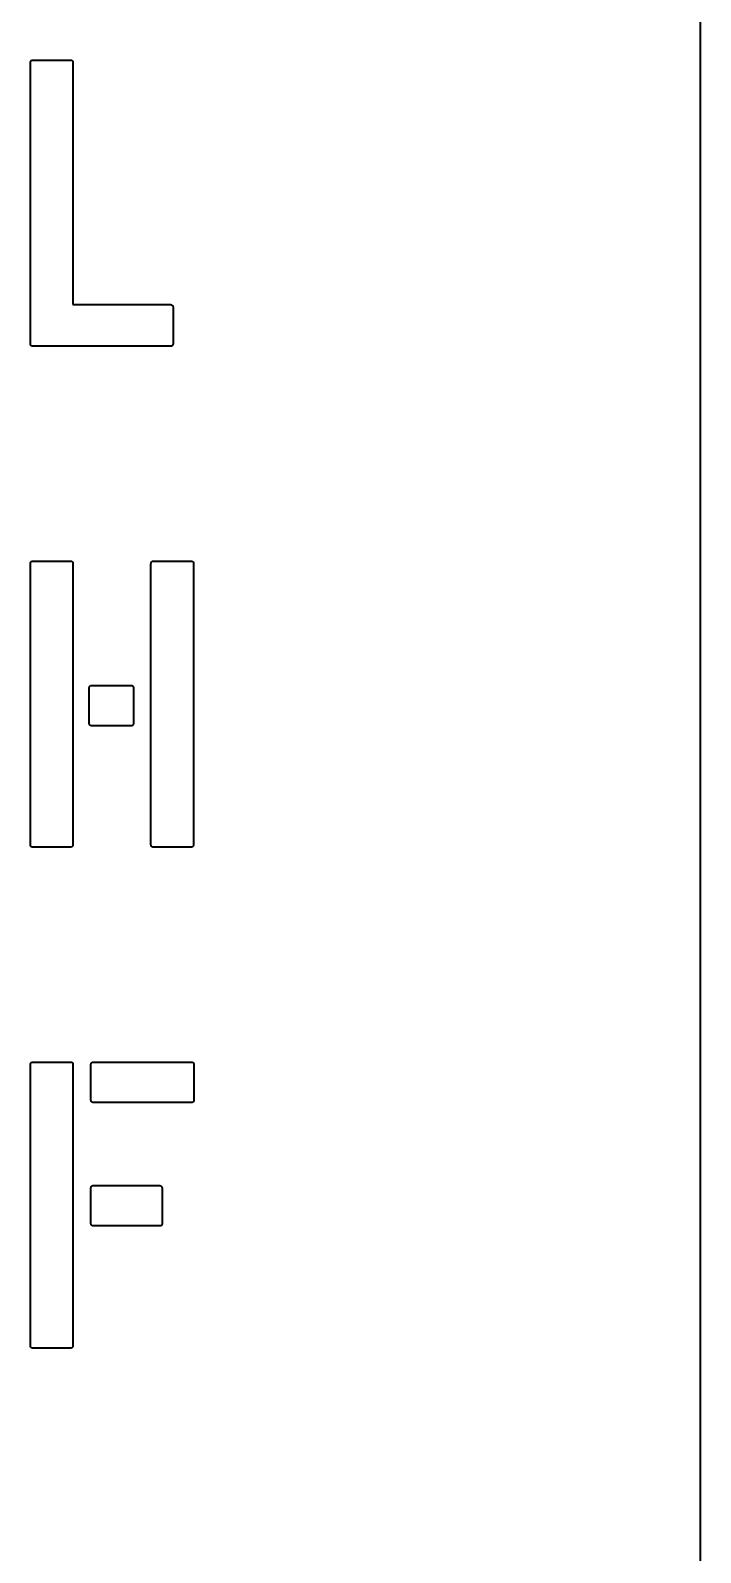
# Model space of a CAD drawing. Extents: x 10 to 410, y -69 to 348.
# Drawn here: x 363.1 to 410, y 141.7 to 248.1 of the extents above; entities that cross this region are included whole.
import ezdxf

# ---------------------------------------------------------------- set-up
doc = ezdxf.new("R2010")
doc.units = 0

msp = doc.modelspace()

# ---------------------------------------------------------------- linework, layer by layer
at = {"color": 7, "lineweight": 35}
msp.add_line((410, -51.5), (410, 348.5), dxfattribs=at)
at = {"color": 7, "lineweight": 35, "ltscale": 0.000951}
for p, q in [((363.149994, 245.800003), (363.151733, 245.837997)), ((373.119446, 228.752289), (373.121429, 228.714294)), ((363.350006, 226), (363.312012, 226.001709)), ((373.121429, 226.199997), (373.119446, 226.162003)), ((367.264282, 202.114288), (367.265991, 202.152283)), ((370.149994, 202.314285), (370.187988, 202.312561)), ((367.265991, 199.647705), (367.264282, 199.685715)), ((363.349976, 191), (363.311981, 191.001709)), ((365.959412, 191.001999), (365.921417, 191)), ((366.121399, 191.199997), (366.119415, 191.162003)), ((374.549988, 191.199997), (374.547974, 191.162003)), ((363.149994, 175.800003), (363.151733, 175.837997)), ((367.378571, 175.800003), (367.38031, 175.837997)), ((374.378571, 176), (374.416565, 175.998291)), ((367.38031, 173.33342), (367.378571, 173.371429)), ((367.378571, 167.171432), (367.38031, 167.209427)), ((372.149994, 167.371429), (372.187988, 167.36972)), ((367.38031, 164.704849), (367.378571, 164.742859)), ((363.350006, 156), (363.312012, 156.001709)), ((366.121429, 156.199997), (366.119446, 156.162003))]:
    msp.add_line(p, q, dxfattribs=at)
at = {"color": 7, "lineweight": 35, "ltscale": 0.490715}
msp.add_line((363.149994, 226.171417), (363.149994, 245.800003), dxfattribs=at)
at = {"color": 7, "lineweight": 35, "ltscale": 0.00086}
for p, q in [((363.151733, 245.837997), (363.15686, 245.872009)), ((363.312012, 226.001709), (363.278015, 226.006866)), ((363.151703, 210.838013), (363.15686, 210.872009)), ((371.580261, 210.838013), (371.585419, 210.872009)), ((367.265991, 202.152283), (367.271118, 202.186279)), ((370.187988, 202.312561), (370.221985, 202.307434)), ((367.271118, 199.613708), (367.265991, 199.647705)), ((363.311981, 191.001709), (363.277985, 191.006866)), ((371.74054, 191.001709), (371.706543, 191.006866)), ((363.151733, 175.837997), (363.15686, 175.871994)), ((367.38031, 175.837997), (367.385437, 175.871994)), ((374.416565, 175.998291), (374.450562, 175.993149)), ((367.385437, 173.299423), (367.38031, 173.33342)), ((367.38031, 167.209427), (367.385437, 167.243423)), ((372.187988, 167.36972), (372.221985, 167.364578)), ((367.385437, 164.670853), (367.38031, 164.704849)), ((363.312012, 156.001709), (363.278015, 156.006851))]:
    msp.add_line(p, q, dxfattribs=at)
at = {"color": 7, "lineweight": 35, "ltscale": 0.00078}
for p, q in [((363.15686, 245.872009), (363.165436, 245.902008)), ((363.15686, 210.872009), (363.165405, 210.902008)), ((371.585419, 210.872009), (371.593994, 210.902008)), ((367.271118, 202.186279), (367.279724, 202.216278)), ((370.221985, 202.307434), (370.251984, 202.298859)), ((367.279724, 199.58371), (367.271118, 199.613708)), ((363.277985, 191.006866), (363.247986, 191.015427)), ((363.15686, 175.871994), (363.165436, 175.901993)), ((367.385437, 175.871994), (367.393982, 175.901993)), ((374.450562, 175.993149), (374.48056, 175.984573)), ((367.393982, 173.269424), (367.385437, 173.299423)), ((367.385437, 167.243423), (367.393982, 167.273422)), ((367.393982, 164.640854), (367.385437, 164.670853))]:
    msp.add_line(p, q, dxfattribs=at)
at = {"color": 7, "lineweight": 35, "ltscale": 0.000716}
for p, q in [((363.165436, 245.902008), (363.177429, 245.928009)), ((363.247986, 226.015427), (363.221985, 226.027435)), ((363.165405, 210.902008), (363.177429, 210.928009)), ((371.593994, 210.902008), (371.605988, 210.928009)), ((367.279724, 202.216278), (367.291687, 202.242279)), ((370.251984, 202.298859), (370.277985, 202.286865)), ((367.291687, 199.557709), (367.279724, 199.58371)), ((363.247986, 191.015427), (363.221985, 191.027435)), ((371.676575, 191.015427), (371.650574, 191.027435)), ((363.165436, 175.901993), (363.177429, 175.927994)), ((367.393982, 175.901993), (367.406006, 175.927994)), ((367.406006, 173.243423), (367.393982, 173.269424)), ((367.393982, 167.273422), (367.406006, 167.299423)), ((372.252014, 167.356003), (372.278015, 167.343994)), ((367.406006, 164.614853), (367.393982, 164.640854)), ((363.247986, 156.015427), (363.221985, 156.027435))]:
    msp.add_line(p, q, dxfattribs=at)
at = {"color": 7, "lineweight": 35, "ltscale": 0.000672}
for p, q in [((363.177429, 245.928009), (363.192871, 245.949997)), ((363.177429, 210.928009), (363.192841, 210.950012)), ((371.605988, 210.928009), (371.621399, 210.950012)), ((367.291687, 202.242279), (367.307129, 202.264282)), ((370.277985, 202.286865), (370.299988, 202.271423)), ((367.307129, 199.535706), (367.291687, 199.557709)), ((363.221985, 191.027435), (363.199982, 191.042847)), ((371.650574, 191.027435), (371.62854, 191.042847)), ((363.177429, 175.927994), (363.192871, 175.949997)), ((367.406006, 175.927994), (367.421448, 175.949997)), ((367.421448, 173.22142), (367.406006, 173.243423)), ((367.406006, 167.299423), (367.421448, 167.321426)), ((367.421448, 164.59285), (367.406006, 164.614853))]:
    msp.add_line(p, q, dxfattribs=at)
at = {"color": 7, "lineweight": 35, "ltscale": 0.000652}
for p, q in [((363.192871, 245.949997), (363.211731, 245.968002)), ((363.200012, 226.042847), (363.182007, 226.061707)), ((363.192841, 210.950012), (363.2117, 210.968002)), ((371.621399, 210.950012), (371.640259, 210.968002)), ((367.307129, 202.264282), (367.325989, 202.282288)), ((370.299988, 202.271423), (370.317993, 202.252563)), ((367.325989, 199.517715), (367.307129, 199.535706)), ((363.192871, 175.949997), (363.211731, 175.968002)), ((367.421448, 175.949997), (367.440308, 175.968002)), ((374.528564, 175.957138), (374.54657, 175.938278)), ((367.440308, 173.20343), (367.421448, 173.22142)), ((367.421448, 167.321426), (367.440308, 167.339432)), ((372.299988, 167.328568), (372.317993, 167.309708)), ((367.440308, 164.57486), (367.421448, 164.59285)), ((363.200012, 156.042862), (363.182007, 156.061722))]:
    msp.add_line(p, q, dxfattribs=at)
at = {"color": 7, "lineweight": 35, "ltscale": 0.000658}
for p, q in [((363.211731, 245.968002), (363.234009, 245.981995)), ((363.182007, 226.061707), (363.167999, 226.084)), ((363.2117, 210.968002), (363.234009, 210.981995)), ((371.640259, 210.968002), (371.662537, 210.981995)), ((367.325989, 202.282288), (367.348267, 202.296295)), ((367.348267, 199.503723), (367.325989, 199.517715)), ((371.610565, 191.061707), (371.596558, 191.084)), ((363.211731, 175.968002), (363.234009, 175.981995)), ((367.440308, 175.968002), (367.462585, 175.981995)), ((374.54657, 175.938278), (374.560577, 175.916)), ((367.462585, 173.189423), (367.440308, 173.20343)), ((367.440308, 167.339432), (367.462585, 167.353424)), ((372.317993, 167.309708), (372.332001, 167.28743)), ((367.462585, 164.560852), (367.440308, 164.57486)), ((363.182007, 156.061722), (363.167999, 156.084))]:
    msp.add_line(p, q, dxfattribs=at)
at = {"color": 7, "lineweight": 35, "ltscale": 0.000689}
for p, q in [((363.234009, 245.981995), (363.259705, 245.992004)), ((363.234009, 210.981995), (363.259705, 210.992004)), ((367.348267, 202.296295), (367.373962, 202.306274)), ((367.373962, 199.493713), (367.348267, 199.503723)), ((363.167969, 191.084), (363.15799, 191.109711)), ((363.234009, 175.981995), (363.259705, 175.992004)), ((367.462585, 175.981995), (367.488281, 175.992004)), ((374.560577, 175.916), (374.570557, 175.890289)), ((367.488281, 173.179428), (367.462585, 173.189423)), ((367.462585, 167.353424), (367.488281, 167.363434)), ((367.488281, 164.550858), (367.462585, 164.560852))]:
    msp.add_line(p, q, dxfattribs=at)
at = {"color": 7, "lineweight": 35, "ltscale": 0.000744}
for p, q in [((363.259705, 245.992004), (363.288849, 245.998001)), ((363.15799, 226.109711), (363.151978, 226.138855)), ((363.259705, 210.992004), (363.288849, 210.998001)), ((371.688263, 210.992004), (371.717407, 210.998001)), ((370.34198, 202.204575), (370.347992, 202.17543)), ((363.15799, 191.109711), (363.151978, 191.138855)), ((371.586548, 191.109711), (371.580566, 191.138855)), ((363.259705, 175.992004), (363.288849, 175.998001)), ((367.488281, 175.992004), (367.517426, 175.998001)), ((374.570557, 175.890289), (374.576599, 175.861145)), ((367.517426, 173.173431), (367.488281, 173.179428)), ((367.488281, 167.363434), (367.517426, 167.369431)), ((372.34201, 167.261719), (372.348022, 167.232574)), ((367.517426, 164.544861), (367.488281, 164.550858)), ((363.15799, 156.109711), (363.151978, 156.138855))]:
    msp.add_line(p, q, dxfattribs=at)
at = {"color": 7, "lineweight": 35, "ltscale": 0.000816}
for p, q in [((363.288849, 245.998001), (363.321411, 246)), ((363.151978, 226.138855), (363.149994, 226.171417)), ((363.288849, 210.998001), (363.321411, 211)), ((371.717407, 210.998001), (371.75, 211)), ((374.37854, 211), (374.411133, 210.998566)), ((367.403137, 202.312286), (367.435699, 202.314285)), ((370.347992, 202.17543), (370.349976, 202.142853)), ((367.435699, 199.485718), (367.403137, 199.487717)), ((363.151978, 191.138855), (363.149994, 191.171417)), ((371.580566, 191.138855), (371.578552, 191.171417)), ((363.288849, 175.998001), (363.321411, 176)), ((367.517426, 175.998001), (367.549988, 176)), ((374.576599, 175.861145), (374.578552, 175.828568)), ((367.549988, 173.171432), (367.517426, 173.173431)), ((367.517426, 167.369431), (367.549988, 167.371429)), ((372.348022, 167.232574), (372.350006, 167.199997)), ((367.549988, 164.542862), (367.517426, 164.544861)), ((363.151978, 156.138855), (363.149994, 156.171432))]:
    msp.add_line(p, q, dxfattribs=at)
at = {"color": 7, "lineweight": 35, "ltscale": 0.065715}
for p, q in [((363.321411, 246), (365.950012, 246)), ((363.321411, 176), (365.950012, 176))]:
    msp.add_line(p, q, dxfattribs=at)
at = {"color": 7, "lineweight": 35, "ltscale": 0.000815}
for p, q in [((365.950012, 246), (365.982574, 245.998566)), ((365.949982, 211), (365.982544, 210.998566)), ((370.349976, 199.657135), (370.348572, 199.624573)), ((365.950012, 176), (365.982574, 175.998566)), ((374.578552, 173.34285), (374.577148, 173.310287)), ((372.350006, 164.714279), (372.348572, 164.681717))]:
    msp.add_line(p, q, dxfattribs=at)
at = {"color": 7, "lineweight": 35, "ltscale": 0.000736}
for p, q in [((365.982574, 245.998566), (366.011719, 245.994293)), ((374.411133, 210.998566), (374.440277, 210.994293)), ((365.982574, 175.998566), (366.011719, 175.994278)), ((372.348572, 164.681717), (372.344299, 164.652573))]:
    msp.add_line(p, q, dxfattribs=at)
at = {"color": 7, "lineweight": 35, "ltscale": 0.000667}
for p, q in [((366.011719, 245.994293), (366.037415, 245.987152)), ((366.011719, 210.994293), (366.037415, 210.987152)), ((374.440277, 210.994293), (374.466003, 210.987152)), ((370.344269, 199.595428), (370.337128, 199.569717)), ((366.011719, 175.994278), (366.037415, 175.987137)), ((374.572845, 173.281143), (374.565704, 173.255432)), ((372.344299, 164.652573), (372.337158, 164.626862))]:
    msp.add_line(p, q, dxfattribs=at)
at = {"color": 7, "lineweight": 35, "ltscale": 0.000611}
for p, q in [((366.037415, 245.987152), (366.059692, 245.977142)), ((366.037415, 210.987152), (366.059692, 210.977142)), ((374.466003, 210.987152), (374.488281, 210.977142)), ((370.337128, 199.569717), (370.327148, 199.547424)), ((374.565704, 173.255432), (374.555725, 173.233139)), ((372.337158, 164.626862), (372.327148, 164.604568))]:
    msp.add_line(p, q, dxfattribs=at)
at = {"color": 7, "lineweight": 35, "ltscale": 0.000571}
for p, q in [((366.059692, 245.977142), (366.078552, 245.964294)), ((366.059692, 210.977142), (366.078552, 210.964294)), ((374.488281, 210.977142), (374.507141, 210.964294)), ((370.327148, 199.547424), (370.31427, 199.528564)), ((366.059692, 175.977142), (366.078552, 175.964279)), ((374.555725, 173.233139), (374.542847, 173.214279)), ((372.327148, 164.604568), (372.31427, 164.585709))]:
    msp.add_line(p, q, dxfattribs=at)
at = {"color": 7, "lineweight": 35, "ltscale": 0.000551}
for p, q in [((366.078552, 245.964294), (366.093994, 245.948578)), ((366.078552, 210.964294), (366.093994, 210.948578)), ((374.507141, 210.964294), (374.522583, 210.948578)), ((366.078552, 175.964279), (366.093994, 175.948578))]:
    msp.add_line(p, q, dxfattribs=at)
at = {"color": 7, "lineweight": 35, "ltscale": 0.000553}
for p, q in [((366.093994, 245.948578), (366.106018, 245.929993)), ((366.093994, 210.948578), (366.105988, 210.929993)), ((374.522583, 210.948578), (374.534546, 210.929993)), ((366.093994, 175.948578), (366.106018, 175.930008)), ((372.298584, 164.570282), (372.279999, 164.558289))]:
    msp.add_line(p, q, dxfattribs=at)
at = {"color": 7, "lineweight": 35, "ltscale": 0.000577}
for p, q in [((366.106018, 245.929993), (366.114563, 245.908569)), ((366.105988, 210.929993), (366.114563, 210.908569)), ((374.534546, 210.929993), (374.543121, 210.908569)), ((370.279968, 199.501144), (370.258545, 199.492569)), ((366.106018, 175.930008), (366.114563, 175.908569)), ((374.508545, 173.186859), (374.487122, 173.178284))]:
    msp.add_line(p, q, dxfattribs=at)
at = {"color": 7, "lineweight": 35, "ltscale": 0.000621}
for p, q in [((366.114563, 245.908569), (366.11969, 245.884277)), ((366.114563, 210.908569), (366.11969, 210.884277)), ((374.543121, 210.908569), (374.548279, 210.884277))]:
    msp.add_line(p, q, dxfattribs=at)
at = {"color": 7, "lineweight": 35, "ltscale": 0.00068}
for p, q in [((366.11969, 245.884277), (366.121429, 245.857147)), ((366.11969, 210.884277), (366.121399, 210.857147)), ((374.548279, 210.884277), (374.549988, 210.857147)), ((370.234283, 199.487427), (370.207153, 199.485718)), ((366.11972, 175.884293), (366.121429, 175.857147)), ((374.46286, 173.173141), (374.43573, 173.171432)), ((372.234314, 164.544571), (372.207153, 164.542862))]:
    msp.add_line(p, q, dxfattribs=at)
at = {"color": 7, "lineweight": 35, "ltscale": 0.423572}
msp.add_line((366.121429, 245.857147), (366.121429, 228.914276), dxfattribs=at)
at = {"color": 7, "lineweight": 35, "ltscale": 0.17}
msp.add_line((366.121429, 228.914276), (372.921448, 228.914276), dxfattribs=at)
at = {"color": 7, "lineweight": 35, "ltscale": 0.00095}
for p, q in [((372.921448, 228.914276), (372.959412, 228.912292)), ((372.959412, 226.001999), (372.921448, 226)), ((365.959412, 156.001999), (365.921448, 156))]:
    msp.add_line(p, q, dxfattribs=at)
at = {"color": 7, "lineweight": 35, "ltscale": 0.000863}
for p, q in [((372.959412, 228.912292), (372.993408, 228.906281)), ((373.113434, 228.786285), (373.119446, 228.752289)), ((372.993408, 226.007996), (372.959412, 226.001999)), ((373.119446, 226.162003), (373.113434, 226.127991)), ((365.993408, 191.007996), (365.959412, 191.001999)), ((366.119415, 191.162003), (366.113403, 191.127991)), ((374.421997, 191.007996), (374.388, 191.001999)), ((374.547974, 191.162003), (374.541992, 191.127991)), ((365.993408, 156.007996), (365.959412, 156.001999)), ((366.119446, 156.162003), (366.113434, 156.128006))]:
    msp.add_line(p, q, dxfattribs=at)
at = {"color": 7, "lineweight": 35, "ltscale": 0.000791}
for p, q in [((372.993408, 228.906281), (373.023438, 228.896286)), ((373.103424, 228.816284), (373.113434, 228.786285)), ((373.023438, 226.018005), (372.993408, 226.007996)), ((373.113434, 226.127991), (373.103424, 226.097992)), ((366.023407, 191.018005), (365.993408, 191.007996)), ((374.541992, 191.127991), (374.531982, 191.097992)), ((366.023438, 156.018005), (365.993408, 156.007996))]:
    msp.add_line(p, q, dxfattribs=at)
at = {"color": 7, "lineweight": 35, "ltscale": 0.000738}
for p, q in [((373.023438, 228.896286), (373.049438, 228.882294)), ((373.089417, 228.842285), (373.103424, 228.816284)), ((373.049438, 226.031998), (373.023438, 226.018005)), ((373.103424, 226.097992), (373.089417, 226.071991)), ((366.103424, 191.097992), (366.089417, 191.071991)), ((374.477966, 191.031998), (374.451965, 191.018005)), ((374.531982, 191.097992), (374.518005, 191.071991)), ((366.049438, 156.031998), (366.023438, 156.018005))]:
    msp.add_line(p, q, dxfattribs=at)
at = {"color": 7, "lineweight": 35, "ltscale": 0.00071}
for p, q in [((373.049438, 228.882294), (373.071411, 228.864288)), ((373.071411, 226.050003), (373.049438, 226.031998)), ((373.089417, 226.071991), (373.071411, 226.050003)), ((366.071411, 191.050003), (366.049438, 191.031998)), ((366.089417, 191.071991), (366.071411, 191.050003)), ((374.518005, 191.071991), (374.5, 191.050003)), ((366.071411, 156.050003), (366.049438, 156.031998))]:
    msp.add_line(p, q, dxfattribs=at)
at = {"color": 7, "lineweight": 35, "ltscale": 0.000711}
for p, q in [((373.071411, 228.864288), (373.089417, 228.842285)), ((374.5, 191.050003), (374.477966, 191.031998)), ((366.089417, 156.072006), (366.071411, 156.050003))]:
    msp.add_line(p, q, dxfattribs=at)
at = {"color": 7, "lineweight": 35, "ltscale": 0.062857}
msp.add_line((373.121429, 228.714294), (373.121429, 226.199997), dxfattribs=at)
at = {"color": 7, "lineweight": 35, "ltscale": 0.00069}
for p, q in [((363.167999, 226.084), (363.15799, 226.109711)), ((371.662537, 210.981995), (371.688263, 210.992004)), ((370.33197, 202.230286), (370.34198, 202.204575)), ((371.596558, 191.084), (371.586548, 191.109711)), ((372.332001, 167.28743), (372.34201, 167.261719)), ((363.167999, 156.084), (363.15799, 156.109711))]:
    msp.add_line(p, q, dxfattribs=at)
at = {"color": 7, "lineweight": 35, "ltscale": 0.000671}
for p, q in [((363.221985, 226.027435), (363.200012, 226.042847)), ((374.506592, 175.97258), (374.528564, 175.957138)), ((372.278015, 167.343994), (372.299988, 167.328568)), ((363.221985, 156.027435), (363.200012, 156.042862))]:
    msp.add_line(p, q, dxfattribs=at)
at = {"color": 7, "lineweight": 35, "ltscale": 0.000781}
for p, q in [((363.278015, 226.006866), (363.247986, 226.015427)), ((372.221985, 167.364578), (372.252014, 167.356003)), ((363.278015, 156.006851), (363.247986, 156.015427))]:
    msp.add_line(p, q, dxfattribs=at)
at = {"color": 7, "lineweight": 35, "ltscale": 0.239286}
msp.add_line((372.921448, 226), (363.350006, 226), dxfattribs=at)
at = {"color": 7, "lineweight": 35, "ltscale": 0.000952}
for p, q in [((363.149994, 210.799988), (363.151703, 210.838013)), ((371.578552, 210.799988), (371.580261, 210.838013)), ((371.778564, 191), (371.74054, 191.001709)), ((374.388, 191.001999), (374.349976, 191))]:
    msp.add_line(p, q, dxfattribs=at)
at = {"color": 7, "lineweight": 35, "ltscale": 0.490714}
for p, q in [((363.149994, 191.171417), (363.149994, 210.799988)), ((371.578552, 191.171417), (371.578552, 210.799988)), ((363.149994, 156.171432), (363.149994, 175.800003))]:
    msp.add_line(p, q, dxfattribs=at)
at = {"color": 7, "lineweight": 35, "ltscale": 0.065714}
for p, q in [((363.321411, 211), (365.949982, 211)), ((371.75, 211), (374.37854, 211))]:
    msp.add_line(p, q, dxfattribs=at)
at = {"color": 7, "lineweight": 35, "ltscale": 0.000737}
for p, q in [((365.982544, 210.998566), (366.011719, 210.994293)), ((370.348572, 199.624573), (370.344269, 199.595428)), ((374.577148, 173.310287), (374.572845, 173.281143))]:
    msp.add_line(p, q, dxfattribs=at)
at = {"color": 7, "lineweight": 35, "ltscale": 0.491429}
for p, q in [((366.121399, 210.857147), (366.121399, 191.199997)), ((374.549988, 210.857147), (374.549988, 191.199997)), ((366.121429, 175.857147), (366.121429, 156.199997))]:
    msp.add_line(p, q, dxfattribs=at)
at = {"color": 7, "lineweight": 35, "ltscale": 0.060714}
for p, q in [((367.264282, 199.685715), (367.264282, 202.114288)), ((367.378571, 173.371429), (367.378571, 175.800003)), ((367.378571, 164.742859), (367.378571, 167.171432))]:
    msp.add_line(p, q, dxfattribs=at)
at = {"color": 7, "lineweight": 35, "ltscale": 0.000745}
for p, q in [((367.373962, 202.306274), (367.403137, 202.312286)), ((367.403137, 199.487717), (367.373962, 199.493713))]:
    msp.add_line(p, q, dxfattribs=at)
at = {"color": 7, "lineweight": 35, "ltscale": 0.067857}
msp.add_line((367.435699, 202.314285), (370.149994, 202.314285), dxfattribs=at)
at = {"color": 7, "lineweight": 35, "ltscale": 0.000657}
msp.add_line((370.317993, 202.252563), (370.33197, 202.230286), dxfattribs=at)
at = {"color": 7, "lineweight": 35, "ltscale": 0.062143}
for p, q in [((370.349976, 202.142853), (370.349976, 199.657135)), ((374.578552, 175.828568), (374.578552, 173.34285)), ((372.350006, 167.199997), (372.350006, 164.714279))]:
    msp.add_line(p, q, dxfattribs=at)
at = {"color": 7, "lineweight": 35, "ltscale": 0.069286}
msp.add_line((370.207153, 199.485718), (367.435699, 199.485718), dxfattribs=at)
at = {"color": 7, "lineweight": 35, "ltscale": 0.00062}
for p, q in [((370.258545, 199.492569), (370.234283, 199.487427)), ((366.114563, 175.908569), (366.11972, 175.884293)), ((374.487122, 173.178284), (374.46286, 173.173141))]:
    msp.add_line(p, q, dxfattribs=at)
at = {"color": 7, "lineweight": 35, "ltscale": 0.000554}
for p, q in [((370.298584, 199.513153), (370.279968, 199.501144)), ((374.527161, 173.198853), (374.508545, 173.186859))]:
    msp.add_line(p, q, dxfattribs=at)
at = {"color": 7, "lineweight": 35, "ltscale": 0.00055}
for p, q in [((370.31427, 199.528564), (370.298584, 199.513153)), ((374.542847, 173.214279), (374.527161, 173.198853)), ((372.31427, 164.585709), (372.298584, 164.570282))]:
    msp.add_line(p, q, dxfattribs=at)
at = {"color": 7, "lineweight": 35, "ltscale": 0.000659}
msp.add_line((363.182007, 191.061707), (363.167969, 191.084), dxfattribs=at)
at = {"color": 7, "lineweight": 35, "ltscale": 0.000651}
for p, q in [((363.199982, 191.042847), (363.182007, 191.061707)), ((371.62854, 191.042847), (371.610565, 191.061707))]:
    msp.add_line(p, q, dxfattribs=at)
at = {"color": 7, "lineweight": 35, "ltscale": 0.064286}
for p, q in [((365.921417, 191), (363.349976, 191)), ((365.921448, 156), (363.350006, 156))]:
    msp.add_line(p, q, dxfattribs=at)
at = {"color": 7, "lineweight": 35, "ltscale": 0.000739}
for p, q in [((366.049438, 191.031998), (366.023407, 191.018005)), ((366.103455, 156.098007), (366.089417, 156.072006))]:
    msp.add_line(p, q, dxfattribs=at)
at = {"color": 7, "lineweight": 35, "ltscale": 0.00079}
for p, q in [((366.113403, 191.127991), (366.103424, 191.097992)), ((374.451965, 191.018005), (374.421997, 191.007996)), ((366.113434, 156.128006), (366.103455, 156.098007))]:
    msp.add_line(p, q, dxfattribs=at)
at = {"color": 7, "lineweight": 35, "ltscale": 0.000779}
msp.add_line((371.706543, 191.006866), (371.676575, 191.015427), dxfattribs=at)
at = {"color": 7, "lineweight": 35, "ltscale": 0.064285}
msp.add_line((374.349976, 191), (371.778564, 191), dxfattribs=at)
at = {"color": 7, "lineweight": 35, "ltscale": 0.00061}
msp.add_line((366.037415, 175.987137), (366.059692, 175.977142), dxfattribs=at)
at = {"color": 7, "lineweight": 35, "ltscale": 0.170715}
msp.add_line((367.549988, 176), (374.378571, 176), dxfattribs=at)
at = {"color": 7, "lineweight": 35, "ltscale": 0.000717}
msp.add_line((374.48056, 175.984573), (374.506592, 175.97258), dxfattribs=at)
at = {"color": 7, "lineweight": 35, "ltscale": 0.172144}
msp.add_line((374.43573, 173.171432), (367.549988, 173.171432), dxfattribs=at)
at = {"color": 7, "lineweight": 35, "ltscale": 0.115}
msp.add_line((367.549988, 167.371429), (372.149994, 167.371429), dxfattribs=at)
at = {"color": 7, "lineweight": 35, "ltscale": 0.116429}
msp.add_line((372.207153, 164.542862), (367.549988, 164.542862), dxfattribs=at)
at = {"color": 7, "lineweight": 35, "ltscale": 0.000619}
msp.add_line((372.258545, 164.549713), (372.234314, 164.544571), dxfattribs=at)
at = {"color": 7, "lineweight": 35, "ltscale": 0.000578}
msp.add_line((372.279999, 164.558289), (372.258545, 164.549713), dxfattribs=at)

doc.saveas('drawing.dxf')
